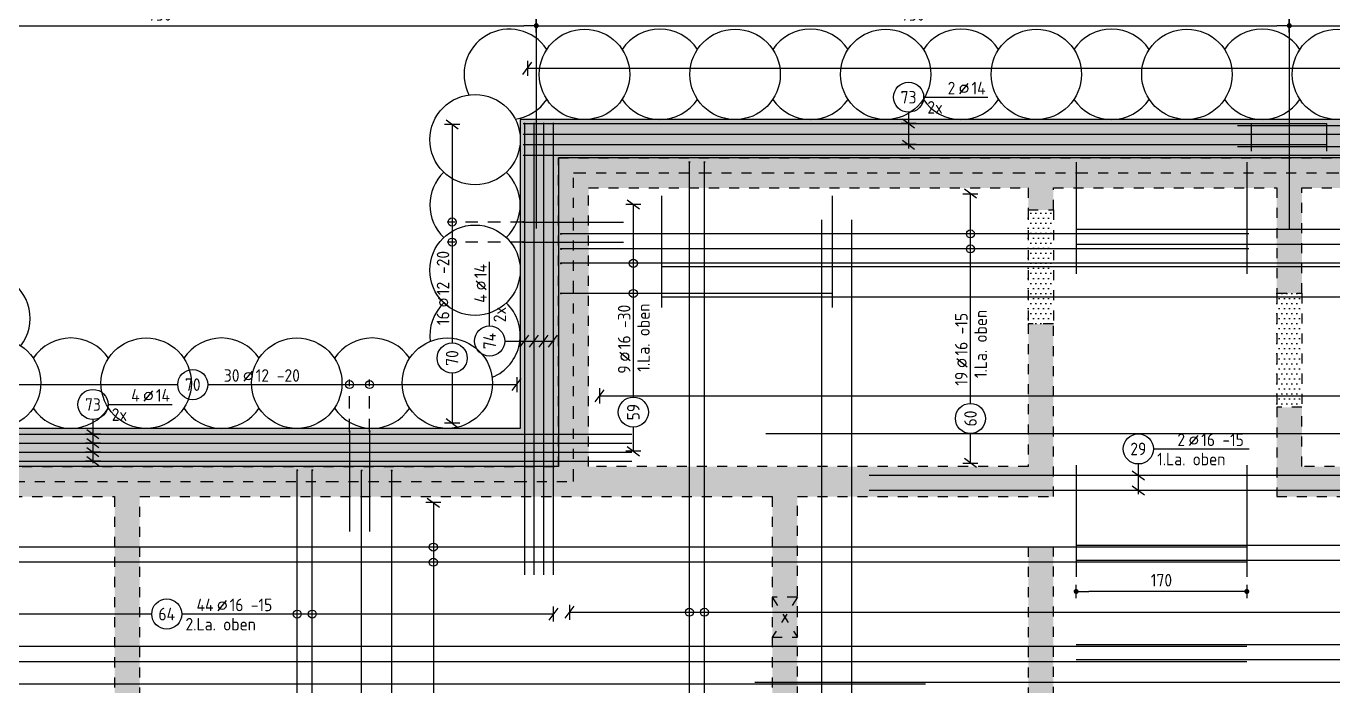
# Model space of a CAD drawing. Extents: x -45 to 98, y -32 to 51.
# Drawn here: x 16.69 to 29.7, y 9.81 to 16.38 of the extents above; entities that cross this region are included whole.
import ezdxf
from ezdxf.enums import TextEntityAlignment as Align

# ---------------------------------------------------------------- set-up
doc = ezdxf.new("R2010")
doc.units = 0
doc.header["$LTSCALE"] = 0.5
for name, pattern in [('AUSGEZOGEN', [1000.01, 1000, 0.01]), ('DIVIDE2', [0.625, 0.25, -0.125, 0, -0.125, 0, -0.125]), ('DOT', [0.175, 0.05, -0.125]), ('PUNKT', [0.175, 0.05, -0.125]), ('VERDECKT', [0.375, 0.25, -0.125])]:
    doc.linetypes.add(name, pattern=pattern)
for name, color, linetype in [('2.UG', 7, 'Continuous'), ('ACHSEN', 7, 'Continuous'), ('AFB', 7, 'Continuous'), ('BETON', 7, 'Continuous'), ('Brüstung 2.UG', 7, 'Continuous'), ('grau_mittel', 7, 'Continuous'), ('MASSE', 7, 'Continuous'), ('OBJEKT', 7, 'Continuous'), ('RND', 7, 'Continuous'), ('SCHRAFF', 7, 'Continuous'), ('WD', 7, 'Continuous')]:
    doc.layers.add(name, color=color, linetype=linetype)
doc.layers.add('NOPLOT', color=7, linetype='Continuous', plot=False)
doc.layers.add('Verbau', color=7, linetype='Continuous', plot=False)
doc.styles.add('txt', font='isocp.shx')
doc.dimstyles.new('DOT_I', dxfattribs={"dimscale": 0.5, "dimtxt": 0.25, "dimasz": 0.25, "dimexe": 0.1, "dimexo": 0.3, "dimgap": 0.1, "dimtad": 1, "dimdec": 3, "dimzin": 3, "dimtxsty": 'txt', "dimblk": 'DOT', "dimblk1": 'DOT', "dimblk2": 'DOT', "dimsah": 1, "dimcen": 0.1, "dimse1": 1, "dimse2": 1, "dimazin": 0, "dimtfac": 1, "dimtdec": 4, "dimtix": 1, "dimtmove": 2, "dimatfit": 3, "dimfxl": 0, "dimtvp": 1, "dimtolj": 1, "dimtzin": 0, "dimarcsym": 0})
pattern_1 = [(0, (-77.654074, 474.12091), (0.025, 0.05), [0, -0.05])]
pattern_2 = [(0, (-1.49329, -23.60151), (0.0396875, 0.079375), [0, -0.079375])]

# ---------------------------------------------------------------- blocks, each defined once
blk = doc.blocks.new('lei_gre')
at = {"layer": 'RND', "color": 7, "linetype": 'Continuous'}
for p, q in [((-0.09, -0.12), (0.09, 0.12)), ((0, 0.15), (0, -0.15))]:
    blk.add_line(p, q, dxfattribs=at)
blk = doc.blocks.new('RND_LEI')
at = {"layer": 'RND', "color": 7, "linetype": 'Continuous'}
blk.add_line((1.022, 0.066), (1.19, 0.27), dxfattribs=at)
for centre, radius in [((0, 0), 0.3), ((1.106, 0.168), 0.075)]:
    blk.add_circle(centre, radius, dxfattribs=at)
at = {"layer": 'RND', "color": 7, "linetype": 'Continuous', "style": 'txt'}
blk.add_attdef('ANZ', text='', height=0.25, dxfattribs=at).set_placement((0.931, 0.057), align=Align.RIGHT)
for tag, p in [('DUM', (1.253, 0.057)), ('ABSTD', (1.674, 0.057)), ('POSTXT', (0.374, -0.327))]:
    blk.add_attdef(tag, p, '', height=0.25, dxfattribs=at)
blk.add_attdef('POSL', text='', height=0.25, dxfattribs=at).set_placement((0, 0), align=Align.MIDDLE)
blk = doc.blocks.new('DOT')
at = {"layer": 'MASSE', "color": 7, "linetype": 'Continuous'}
for p, q in [((0, 0), (-1, 0)), ((0, 0.54), (0, -0.54))]:
    blk.add_line(p, q, dxfattribs=at)
at = {"layer": 'MASSE', "color": 7, "linetype": 'Continuous', "const_width": 0.2}
blk.add_lwpolyline([(-0.1, 0, 1), (0.1, 0, 1)], format="xyb", close=True, dxfattribs=at)
blk = doc.blocks.new('*D51')
at = {"layer": 'Defpoints', "color": 0, "linetype": 'AUSGEZOGEN', "transparency": 16777216}
for p in [(27.147, 10.753), (27.147, 10.753), (28.847, 10.753)]:
    blk.add_point(p, dxfattribs=at)
at = {"layer": 'MASSE', "color": 0, "linetype": 'AUSGEZOGEN', "lineweight": -2, "transparency": 16777216}
blk.add_line((28.722, 10.753), (27.272, 10.753), dxfattribs=at)
at = {"layer": 'MASSE', "color": 0, "linetype": 'AUSGEZOGEN', "lineweight": -2, "transparency": 16777216, "xscale": 0.125, "yscale": 0.125, "zscale": 0.125, "rotation": 180}
blk.add_blockref('DOT', (27.147, 10.753), dxfattribs=at)
at = {"layer": 'MASSE', "color": 0, "linetype": 'AUSGEZOGEN', "lineweight": -2, "transparency": 16777216, "xscale": 0.125, "yscale": 0.125, "zscale": 0.125}
blk.add_blockref('DOT', (28.847, 10.753), dxfattribs=at)
at = {"layer": 'MASSE', "color": 0, "linetype": 'AUSGEZOGEN', "transparency": 16777216, "insert": (27.997, 10.865), "char_height": 0.125, "attachment_point": 5, "style": 'txt'}
blk.add_mtext('\\A1;170', dxfattribs=at)
blk = doc.blocks.new('*D60')
at = {"layer": 'Defpoints', "color": 0, "linetype": 'AUSGEZOGEN', "transparency": 16777216}
for p in [(14.27, 16.387), (21.77, 16.387), (21.77, 16.387)]:
    blk.add_point(p, dxfattribs=at)
at = {"layer": 'MASSE', "color": 0, "linetype": 'AUSGEZOGEN', "lineweight": -2, "transparency": 16777216}
blk.add_line((14.395, 16.387), (21.645, 16.387), dxfattribs=at)
at = {"layer": 'MASSE', "color": 0, "linetype": 'AUSGEZOGEN', "lineweight": -2, "transparency": 16777216, "xscale": 0.125, "yscale": 0.125, "zscale": 0.125, "rotation": 180}
blk.add_blockref('DOT', (14.27, 16.387), dxfattribs=at)
at = {"layer": 'MASSE', "color": 0, "linetype": 'AUSGEZOGEN', "lineweight": -2, "transparency": 16777216, "xscale": 0.125, "yscale": 0.125, "zscale": 0.125}
blk.add_blockref('DOT', (21.77, 16.387), dxfattribs=at)
at = {"layer": 'MASSE', "color": 0, "linetype": 'AUSGEZOGEN', "transparency": 16777216, "insert": (18.02, 16.499), "char_height": 0.125, "attachment_point": 5, "style": 'txt'}
blk.add_mtext('\\A1;750', dxfattribs=at)
blk = doc.blocks.new('*D61')
at = {"layer": 'Defpoints', "color": 0, "linetype": 'AUSGEZOGEN', "transparency": 16777216}
for p in [(21.77, 16.387), (29.27, 16.387), (29.27, 16.387)]:
    blk.add_point(p, dxfattribs=at)
at = {"layer": 'MASSE', "color": 0, "linetype": 'AUSGEZOGEN', "lineweight": -2, "transparency": 16777216}
blk.add_line((21.895, 16.387), (29.145, 16.387), dxfattribs=at)
at = {"layer": 'MASSE', "color": 0, "linetype": 'AUSGEZOGEN', "lineweight": -2, "transparency": 16777216, "xscale": 0.125, "yscale": 0.125, "zscale": 0.125, "rotation": 180}
blk.add_blockref('DOT', (21.77, 16.387), dxfattribs=at)
at = {"layer": 'MASSE', "color": 0, "linetype": 'AUSGEZOGEN', "lineweight": -2, "transparency": 16777216, "xscale": 0.125, "yscale": 0.125, "zscale": 0.125}
blk.add_blockref('DOT', (29.27, 16.387), dxfattribs=at)
at = {"layer": 'MASSE', "color": 0, "linetype": 'AUSGEZOGEN', "transparency": 16777216, "insert": (25.52, 16.499), "char_height": 0.125, "attachment_point": 5, "style": 'txt'}
blk.add_mtext('\\A1;750', dxfattribs=at)
blk = doc.blocks.new('*D62')
at = {"layer": 'Defpoints', "color": 0, "linetype": 'AUSGEZOGEN', "transparency": 16777216}
for p in [(29.27, 16.387), (36.77, 16.387), (36.77, 16.387)]:
    blk.add_point(p, dxfattribs=at)
at = {"layer": 'MASSE', "color": 0, "linetype": 'AUSGEZOGEN', "lineweight": -2, "transparency": 16777216}
blk.add_line((29.395, 16.387), (36.645, 16.387), dxfattribs=at)
at = {"layer": 'MASSE', "color": 0, "linetype": 'AUSGEZOGEN', "lineweight": -2, "transparency": 16777216, "xscale": 0.125, "yscale": 0.125, "zscale": 0.125, "rotation": 180}
blk.add_blockref('DOT', (29.27, 16.387), dxfattribs=at)
at = {"layer": 'MASSE', "color": 0, "linetype": 'AUSGEZOGEN', "lineweight": -2, "transparency": 16777216, "xscale": 0.125, "yscale": 0.125, "zscale": 0.125}
blk.add_blockref('DOT', (36.77, 16.387), dxfattribs=at)
at = {"layer": 'MASSE', "color": 0, "linetype": 'AUSGEZOGEN', "transparency": 16777216, "insert": (33.02, 16.499), "char_height": 0.125, "attachment_point": 5, "style": 'txt'}
blk.add_mtext('\\A1;750', dxfattribs=at)

msp = doc.modelspace()

# ---------------------------------------------------------------- hatches: boundary and pattern name
at = {"layer": 'Brüstung 2.UG', "linetype": 'DOT'}
h = msp.add_hatch(dxfattribs=at)
h.set_pattern_fill('DOTS', color=102, scale=0.8, double=1)
h.set_pattern_definition(pattern_1)
h.paths.add_polyline_path([(26.9202, 14.552), (26.6702, 14.552), (26.6702, 13.417), (26.9202, 13.417)])
h = msp.add_hatch(dxfattribs=at)
h.set_pattern_fill('DOTS', color=102, scale=0.8, double=1)
h.set_pattern_definition(pattern_1)
h.paths.add_polyline_path([(29.1452, 12.587), (29.3952, 12.587), (29.3952, 13.722), (29.1452, 13.722)])
at = {"layer": 'grau_mittel'}
msp.add_hatch(color=61, dxfattribs=at).paths.add_polyline_path([(21.6102, 15.452), (21.6102, 12.377), (15.8302, 12.377), (15.8302, 13.877), (7.3802, 13.877), (7.3802, 13.657), (15.4502, 13.657), (15.4502, 11.997), (21.9902, 11.997), (21.9902, 15.072), (40.1702, 15.072), (40.1702, 3.272), (40.5502, 3.272), (40.5502, 15.452)])
at = {"layer": 'SCHRAFF', "linetype": 'AUSGEZOGEN'}
h = msp.add_hatch(dxfattribs=at)
h.set_pattern_fill('DOTS', scale=0.05, double=1)
h.set_pattern_definition(pattern_2)
h.paths.add_polyline_path([(38.2202, 11.997), (38.2202, 14.772), (39.8702, 14.772), (39.8702, 11.997)], flags=16)
h.paths.add_polyline_path([(4.1702, 1.3845), (4.4702, 1.3845), (4.4702, 2.972), (7.8952, 2.972), (7.8952, 1.3845), (8.1452, 1.3845), (8.1452, 3.947), (7.8952, 3.947), (7.8952, 3.272), (4.4702, 3.272), (4.4702, 10.757), (7.8952, 10.757), (7.8952, 9.682), (8.1452, 9.682), (8.1452, 11.697), (8.8102, 11.697), (8.8102, 11.997), (7.6802, 11.997), (7.6802, 13.357), (15.1502, 13.357), (15.1502, 11.997), (14.9502, 11.997), (14.9502, 11.697), (17.5702, 11.697), (17.5702, 8.697), (17.8202, 8.697), (17.8202, 11.697), (24.1202, 11.697), (24.1202, 8.707), (24.3702, 8.707), (24.3702, 11.697), (26.9202, 11.697), (26.9202, 13.417), (26.6702, 13.417), (26.6702, 11.997), (22.2902, 11.997), (22.2902, 14.772), (26.6702, 14.772), (26.6702, 14.552), (26.9202, 14.552), (26.9202, 14.772), (29.1452, 14.772), (29.1452, 13.722), (29.3952, 13.722), (29.3952, 14.772), (37.9202, 14.772), (37.9202, 11.997), (29.3952, 11.997), (29.3952, 12.587), (29.1452, 12.587), (29.1452, 11.697), (31.6452, 11.697), (31.6452, 11.512), (31.8952, 11.512), (31.8952, 11.697), (39.8702, 11.697), (39.8702, 3.272), (31.8952, 3.272), (31.8952, 8.422), (31.6452, 8.422), (31.6452, 3.272), (29.3952, 3.272), (29.3952, 3.722), (29.1452, 3.722), (29.1452, 1.3845), (29.3952, 1.3845), (29.3952, 2.972), (36.6452, 2.972), (36.6452, 1.3845), (36.8952, 1.3845), (36.8952, 2.972), (39.1452, 2.972), (39.1452, 1.3845), (39.3952, 1.3845), (39.3952, 2.972), (42.8702, 2.972), (42.8702, 1.3845), (43.1702, 1.3845), (43.1702, 3.272), (40.1702, 3.272), (40.1702, 15.072), (21.9902, 15.072), (21.9902, 11.997), (15.4502, 11.997), (15.4502, 13.657), (7.3802, 13.657), (7.3802, 11.057), (4.1702, 11.057)])
h = msp.add_hatch(dxfattribs=at)
h.set_pattern_fill('DOTS', scale=0.05, double=1)
h.set_pattern_definition(pattern_2)
h.paths.add_polyline_path([(26.9202, 11.197), (26.6702, 11.197), (26.6702, 7.702), (26.9202, 7.702)])
h.paths.add_polyline_path([(21.6002, 7.172), (20.3402, 7.172), (20.3402, 6.872), (21.6002, 6.872)])
h.paths.add_polyline_path([(24.5652, 7.172), (24.3702, 7.172), (24.3702, 8.207), (24.1202, 8.207), (24.1202, 7.172), (23.6102, 7.172), (23.6102, 6.872), (24.5652, 6.872)])
h.paths.add_polyline_path([(26.8253, 7.172), (25.5752, 7.172), (25.5752, 6.872), (26.2406, 6.872)])
h.paths.add_polyline_path([(26.9202, 7.172), (26.8253, 7.172), (26.2406, 6.872), (26.6202, 6.872), (26.6202, 6.477), (26.9202, 6.477)])
h.paths.add_polyline_path([(26.9202, 5.0231), (26.9202, 5.342), (26.6202, 5.342), (26.6202, 5.032), (26.0452, 5.032), (26.0452, 4.732), (26.6202, 4.732), (26.6202, 4.6965)])
h.paths.add_polyline_path([(26.6202, 1.3845), (26.9202, 1.3845), (26.9202, 5.0231), (26.6202, 4.6965), (26.6202, 3.272), (25.3119, 3.272), (25.0363, 2.972), (26.6202, 2.972)])

# ---------------------------------------------------------------- linework, layer by layer
at = {"layer": '2.UG', "color": 7, "linetype": 'DOT'}
for p, q in [((22.2902, 11.997), (22.2902, 14.772)), ((22.2902, 14.772), (26.6702, 14.772)), ((26.6702, 14.772), (26.6702, 14.552)), ((26.9202, 14.552), (26.9202, 14.772)), ((26.9202, 14.772), (29.1452, 14.772)), ((29.1452, 14.772), (29.1452, 13.722)), ((29.3952, 13.722), (29.3952, 14.772)), ((29.3952, 14.772), (37.9202, 14.772)), ((26.6702, 14.552), (26.9202, 14.552)), ((29.1452, 13.722), (29.3952, 13.722)), ((26.9202, 13.417), (26.6702, 13.417)), ((26.6702, 13.417), (26.6702, 11.997)), ((26.9202, 11.697), (26.9202, 13.417)), ((29.3952, 12.587), (29.1452, 12.587)), ((29.1452, 12.587), (29.1452, 11.697)), ((29.3952, 11.997), (29.3952, 12.587)), ((26.6702, 11.997), (22.2902, 11.997)), ((37.9202, 11.997), (29.3952, 11.997)), ((14.9502, 11.697), (17.5702, 11.697)), ((17.5702, 11.697), (17.5702, 8.697)), ((17.8202, 8.697), (17.8202, 11.697)), ((17.8202, 11.697), (24.1202, 11.697)), ((24.1202, 11.697), (24.1202, 8.707)), ((24.3702, 8.707), (24.3702, 11.697)), ((24.3702, 11.697), (26.9202, 11.697)), ((29.1452, 11.697), (31.6452, 11.697)), ((26.6702, 11.197), (26.6702, 7.702)), ((26.6702, 11.197), (26.9202, 11.197)), ((26.9202, 7.702), (26.9202, 11.197))]:
    msp.add_line(p, q, dxfattribs=at)
msp.add_lwpolyline([(7.3802, 11.057), (7.3802, 11.057), (7.3802, 13.657), (15.4502, 13.657), (15.4502, 11.997), (21.9902, 11.997), (21.9902, 15.072), (40.1702, 15.072), (40.1702, 3.272), (43.1702, 3.272), (43.1702, 1.3845)], dxfattribs=at)
at = {"layer": 'ACHSEN', "color": 140, "linetype": 'AUSGEZOGEN'}
for p, q in [((21.7702, 16.8341), (21.7702, 14.3681)), ((29.2702, 16.8341), (29.2702, 14.3681))]:
    msp.add_line(p, q, dxfattribs=at)
at = {"layer": 'AFB', "color": 1, "linetype": 'DIVIDE2'}
for p, q in [((22.1402, 11.847), (22.1402, 14.922)), ((22.1402, 14.922), (40.0202, 14.922)), ((15.3002, 11.847), (22.1402, 11.847))]:
    msp.add_line(p, q, dxfattribs=at)
at = {"layer": 'BETON', "color": 6, "linetype": 'AUSGEZOGEN'}
for p, q in [((40.1702, 15.072), (21.9902, 15.072)), ((21.9902, 15.072), (21.9902, 11.997)), ((21.9902, 11.997), (15.4502, 11.997))]:
    msp.add_line(p, q, dxfattribs=at)
at = {"layer": 'Brüstung 2.UG', "color": 102, "linetype": 'DOT'}
for p, q in [((26.6702, 14.552), (26.6702, 13.417)), ((26.9202, 14.552), (26.9202, 13.417)), ((29.1452, 13.722), (29.1452, 12.587)), ((29.3952, 13.722), (29.3952, 12.587))]:
    msp.add_line(p, q, dxfattribs=at)
at = {"layer": 'NOPLOT', "color": 191, "linetype": 'AUSGEZOGEN'}
for p, q in [((28.8906, 15.4136), (28.8906, 15.1388)), ((29.6406, 15.4136), (29.6406, 15.1388)), ((27.1466, 15.028), (27.1466, 13.9172)), ((28.8466, 15.028), (28.8466, 13.9172)), ((23.0164, 14.6926), (23.0164, 13.5817)), ((24.7164, 14.6926), (24.7164, 13.5817)), ((24.056, 14.0256), (35.6739, 14.0256)), ((24.056, 12.3256), (35.6739, 12.3256)), ((27.1466, 12.0106), (27.1466, 10.8997)), ((28.8466, 12.0106), (28.8466, 10.8997))]:
    msp.add_line(p, q, dxfattribs=at)
at = {"layer": 'OBJEKT', "color": 7, "linetype": 'AUSGEZOGEN'}
for p, q in [((40.5502, 15.452), (21.6102, 15.452)), ((21.6102, 15.452), (21.6102, 12.377)), ((21.6102, 12.377), (15.8302, 12.377))]:
    msp.add_line(p, q, dxfattribs=at)
at = {"layer": 'RND', "color": 7, "linetype": 'AUSGEZOGEN'}
for p, q in [((21.6815, 15.9623), (32.1959, 15.9623)), ((25.6283, 15.6746), (26.2683, 15.6746)), ((20.9321, 15.4046), (20.9321, 13.2272)), ((26.0945, 12.6255), (26.0945, 14.7137)), ((22.7365, 14.6067), (22.7365, 12.6889)), ((21.3053, 13.3965), (21.3053, 14.0365)), ((20.9321, 12.9272), (20.9321, 12.4288)), ((15.8593, 12.8126), (18.1987, 12.8126)), ((18.4987, 12.8126), (21.5748, 12.8126)), ((22.4011, 12.7011), (33.3831, 12.7011)), ((17.5042, 12.6148), (18.1442, 12.6148)), ((22.7365, 12.3889), (22.7365, 12.1501)), ((26.0945, 12.0311), (26.0945, 12.3255)), ((27.9165, 12.1722), (28.8697, 12.1722)), ((20.7446, 11.6379), (20.7446, 8.5219)), ((22.1019, 10.5463), (36.3875, 10.5463)), ((17.9394, 10.528), (15.5204, 10.528)), ((21.941, 10.528), (18.2394, 10.528))]:
    msp.add_line(p, q, dxfattribs=at)
at = {"layer": 'RND', "color": 102, "linetype": 'AUSGEZOGEN'}
for p, q in [((25.4783, 15.5246), (25.4783, 15.1643)), ((21.4553, 13.2465), (21.9465, 13.2465)), ((17.3542, 12.4648), (17.3542, 12.0303)), ((27.7665, 12.0222), (27.7665, 11.7219))]:
    msp.add_line(p, q, dxfattribs=at)
at = {"layer": 'RND', "color": 102, "linetype": 'VERDECKT'}
for p, q in [((21.6386, 14.4319), (20.8821, 14.4319)), ((21.6386, 14.2319), (20.8821, 14.2319)), ((19.9098, 12.3486), (19.9098, 12.8626)), ((20.1098, 12.3486), (20.1098, 12.8626))]:
    msp.add_line(p, q, dxfattribs=at)
at = {"layer": 'RND', "color": 1, "linetype": 'AUSGEZOGEN'}
for points in [[(21.6406, 15.4136), (29.6406, 15.4136)], [(21.6406, 15.4136), (29.6406, 15.4136)], [(21.6406, 15.4136), (29.6406, 15.4136)], [(21.6406, 15.4136), (29.6406, 15.4136)], [(21.652, 15.4198), (21.652, 10.9198)], [(21.7472, 15.4198), (21.7472, 10.9198)], [(21.8423, 15.4198), (21.8423, 10.9198)], [(21.9375, 15.4198), (21.9375, 10.9198)], [(28.7534, 15.3941), (40.5034, 15.3941)], [(28.7534, 15.3941), (40.5034, 15.3941)], [(28.7534, 15.3941), (40.5034, 15.3941)], [(28.7534, 15.3941), (40.5034, 15.3941)], [(21.6406, 15.3079), (33.3906, 15.3079)], [(21.6406, 15.2022), (29.6406, 15.2022)], [(28.7534, 15.1827), (40.5034, 15.1827)], [(21.6406, 15.0965), (33.3906, 15.0965)], [(23.2954, 7.5278), (23.2954, 15.0278)], [(23.4454, 7.5278), (23.4454, 15.0278)], [(24.6143, 6.9039), (24.6143, 14.4539)], [(24.9143, 6.9039), (24.9143, 14.4539)], [(21.6386, 14.4319), (22.6386, 14.4319)], [(39.1466, 14.3577), (27.1466, 14.3577)], [(21.6386, 14.2319), (22.6386, 14.2319)], [(28.8664, 14.3136), (22.0164, 14.3136)], [(39.1466, 14.2077), (27.1466, 14.2077)], [(28.8664, 14.1636), (22.0164, 14.1636)], [(24.7164, 14.0206), (22.0164, 14.0206)], [(35.0164, 13.9844), (23.0164, 13.9844)], [(24.7164, 13.7206), (22.0164, 13.7206)], [(35.0164, 13.6844), (23.0164, 13.6844)], [(14.7202, 12.3205), (22.7202, 12.3205)], [(19.9098, 12.3486), (19.9098, 11.3486)], [(20.1098, 12.3486), (20.1098, 11.3486)], [(14.7202, 12.2306), (22.7202, 12.2306)], [(14.7202, 12.1408), (22.7202, 12.1408)], [(14.7202, 12.0509), (22.7202, 12.0509)], [(19.3887, 7.5099), (19.3887, 11.9599)], [(19.5387, 7.5099), (19.5387, 11.9599)], [(20.0298, 6.9039), (20.0298, 11.9563)], [(20.3298, 6.9039), (20.3298, 11.9563)], [(31.0363, 11.9087), (25.0863, 11.9087)], [(31.0363, 11.7587), (25.0863, 11.7587)], [(28.8466, 11.1941), (14.8466, 11.1941)], [(28.8466, 11.1941), (14.8466, 11.1941)], [(39.1466, 11.2117), (27.1466, 11.2117)], [(28.8466, 11.0441), (14.8466, 11.0441)], [(28.8466, 11.0441), (14.8466, 11.0441)], [(39.1466, 11.0617), (27.1466, 11.0617)], [(28.8466, 10.2037), (14.8466, 10.2037)], [(28.8466, 10.2037), (14.8466, 10.2037)], [(39.1466, 10.2214), (27.1466, 10.2214)], [(28.8466, 10.0537), (14.8466, 10.0537)], [(28.8466, 10.0537), (14.8466, 10.0537)], [(39.1466, 10.0714), (27.1466, 10.0714)], [(25.6466, 9.8287), (11.6466, 9.8287)], [(25.6466, 9.8287), (11.6466, 9.8287)], [(25.6466, 9.8287), (11.6466, 9.8287)], [(25.6466, 9.8287), (11.6466, 9.8287)], [(35.9466, 9.8464), (23.9466, 9.8464)]]:
    msp.add_lwpolyline(points, dxfattribs=at)
at = {"layer": 'RND', "color": 7, "linetype": 'AUSGEZOGEN', "const_width": 0.01}
for points in [[(23.2904, 15.0278, 1), (23.3004, 15.0278, 1)], [(23.4404, 15.0278, 1), (23.4504, 15.0278, 1)], [(21.6386, 14.4369, -1), (21.6386, 14.4269, -1)], [(22.0114, 14.3136, 1), (22.0214, 14.3136, 1)], [(21.6386, 14.2369, -1), (21.6386, 14.2269, -1)], [(22.0114, 14.1636, 1), (22.0214, 14.1636, 1)], [(22.0114, 14.0206, 1), (22.0214, 14.0206, 1)], [(22.0114, 13.7206, 1), (22.0214, 13.7206, 1)], [(19.9048, 12.3486, 1), (19.9148, 12.3486, 1)], [(20.1048, 12.3486, 1), (20.1148, 12.3486, 1)], [(19.3837, 11.9599, 1), (19.3937, 11.9599, 1)], [(19.5337, 11.9599, 1), (19.5437, 11.9599, 1)], [(20.0248, 11.9563, 1), (20.0348, 11.9563, 1)], [(20.3248, 11.9563, 1), (20.3348, 11.9563, 1)]]:
    msp.add_lwpolyline(points, format="xyb", close=True, dxfattribs=at)
at = {"layer": 'RND', "color": 7, "linetype": 'AUSGEZOGEN'}
for centre in [(20.9321, 14.4319), (26.0945, 14.3136), (20.9321, 14.2319), (26.0945, 14.1636), (22.7365, 14.0206), (22.7365, 13.7206), (19.9098, 12.8126), (20.1098, 12.8126), (20.7446, 11.1941), (20.7446, 11.0441), (19.3887, 10.528), (19.5387, 10.528), (23.2954, 10.5463), (23.4454, 10.5463)]:
    msp.add_circle(centre, 0.04, dxfattribs=at)
at = {"layer": 'Verbau', "color": 171}
for centre in [(22.2502, 15.902), (23.7502, 15.902), (25.2502, 15.902), (26.7502, 15.902), (28.2502, 15.902), (29.7502, 15.902), (21.1602, 15.252), (21.1602, 13.952), (16.3843, 12.827), (17.8843, 12.827), (19.3843, 12.827), (20.8843, 12.827)]:
    msp.add_circle(centre, 0.45, dxfattribs=at)
for centre, start, end in [((21.5002, 15.902), 33.55731, 206.98016), ((23.0002, 15.902), 33.55731, 146.44269), ((24.5002, 15.902), 33.55731, 146.44269), ((26.0002, 15.902), 33.55731, 146.44269), ((27.5002, 15.902), 33.55731, 146.44269), ((29.0002, 15.902), 33.55731, 146.44269), ((21.5002, 15.902), 277.79379, 326.44269), ((23.0002, 15.902), 213.55731, 326.44269), ((24.5002, 15.902), 213.55731, 326.44269), ((26.0002, 15.902), 213.55731, 326.44269), ((27.5002, 15.902), 213.55731, 326.44269), ((29.0002, 15.902), 213.55731, 326.44269), ((21.1602, 14.602), 133.76174, 226.23826), ((21.1602, 14.602), 313.76174, 46.23826), ((16.2784, 13.472), 322.75058, 61.48965), ((21.1602, 13.302), 133.76174, 187.46453), ((21.1602, 13.302), 292.23446, 46.23826), ((17.1343, 12.827), 33.55731, 146.44269), ((18.6343, 12.827), 33.55731, 146.44269), ((20.1343, 12.827), 33.55731, 146.44269), ((17.1343, 12.827), 213.55731, 326.44269), ((18.6343, 12.827), 213.55731, 326.44269), ((20.1343, 12.827), 213.55731, 326.44269)]:
    msp.add_arc(centre, 0.45, start, end, dxfattribs=at)
at = {"layer": 'WD', "color": 7, "linetype": 'PUNKT'}
for p, q in [((24.1202, 10.697), (24.3702, 10.297)), ((24.3702, 10.697), (24.1202, 10.297))]:
    msp.add_line(p, q, dxfattribs=at)
msp.add_lwpolyline([(24.3702, 10.697), (24.1202, 10.697), (24.1202, 10.297), (24.3702, 10.297)], close=True, dxfattribs=at)

# ---------------------------------------------------------------- block references
at = {"layer": 'RND', "color": 7, "linetype": 'AUSGEZOGEN', "xscale": 0.5, "yscale": 0.5, "zscale": 0.5}
for p in [(21.6815, 15.9623), (21.5748, 12.8126), (22.4011, 12.7011), (22.1019, 10.5463)]:
    msp.add_blockref('lei_gre', p, dxfattribs=at)
for p, values in [((25.4783, 15.6746), {'POSL': '73', 'DUM': '14', 'ANZ': '2', 'POSTXT': '2x'}), ((18.3487, 12.8126), {'POSL': '70', 'DUM': '12', 'ANZ': '30', 'ABSTD': '-20'}), ((17.3542, 12.6148), {'POSL': '73', 'DUM': '14', 'ANZ': '4', 'POSTXT': '2x'}), ((27.7665, 12.1722), {'POSL': '29', 'DUM': '16', 'ANZ': '2', 'ABSTD': '-15', 'POSTXT': '1.La. oben'}), ((18.0894, 10.528), {'POSL': '64', 'DUM': '16', 'ANZ': '44', 'ABSTD': '-15', 'POSTXT': '2.La. oben'})]:
    msp.add_blockref('RND_LEI', p, dxfattribs=at).add_auto_attribs(values)
for p, rotation in [((20.9321, 15.4046), 270), ((26.0945, 14.7137), 90), ((22.7365, 14.6067), 270), ((20.9321, 12.4288), 270), ((22.7365, 12.1501), 270), ((26.0945, 12.0311), 90), ((20.7446, 11.6379), 270), ((21.941, 10.528), 180)]:
    msp.add_blockref('lei_gre', p, dxfattribs=dict(at, rotation=rotation))
at = {"layer": 'RND', "color": 102, "linetype": 'AUSGEZOGEN', "xscale": 0.5, "yscale": 0.5, "zscale": 0.5, "rotation": 270}
for p in [(25.4783, 15.4136), (25.4783, 15.4136), (25.4783, 15.4136), (25.4783, 15.4136), (25.4783, 15.2022), (17.3542, 12.3205), (17.3542, 12.2306), (17.3542, 12.1408), (17.3542, 12.0509), (27.7665, 11.9087), (27.7665, 11.7587)]:
    msp.add_blockref('lei_gre', p, dxfattribs=at)
at = {"layer": 'RND', "color": 7, "linetype": 'AUSGEZOGEN', "xscale": 0.5, "yscale": 0.5, "zscale": 0.5, "rotation": 90}
for p, values in [((20.9321, 13.0772), {'POSL': '70', 'DUM': '12', 'ANZ': '16', 'ABSTD': '-20'}), ((21.3053, 13.2465), {'POSL': '74', 'DUM': '14', 'ANZ': '4', 'POSTXT': '2x'}), ((22.7365, 12.5389), {'POSL': '59', 'DUM': '16', 'ANZ': '9', 'ABSTD': '-30', 'POSTXT': '   1.La. oben'}), ((26.0945, 12.4755), {'POSL': '60', 'DUM': '16', 'ANZ': '19', 'ABSTD': '-15', 'POSTXT': '   1.La. oben'})]:
    msp.add_blockref('RND_LEI', p, dxfattribs=at).add_auto_attribs(values)
at = {"layer": 'RND', "color": 102, "linetype": 'AUSGEZOGEN', "xscale": 0.5, "yscale": 0.5, "zscale": 0.5}
for p in [(21.652, 13.2465), (21.7472, 13.2465), (21.8423, 13.2465), (21.9375, 13.2465)]:
    msp.add_blockref('lei_gre', p, dxfattribs=at)

# ---------------------------------------------------------------- dimensions: what is measured, and where the dimension line sits
at = {"layer": 'MASSE', "color": 7, "linetype": 'AUSGEZOGEN'}
for base, p1, p2, picture, middle in [((21.7702, 16.3868), (14.2702, 16.3868), (21.7702, 16.3868), '*D60', (18.0202, 16.4993)), ((29.2702, 16.3868), (21.7702, 16.3868), (29.2702, 16.3868), '*D61', (25.5202, 16.4993)), ((36.7702, 16.3868), (29.2702, 16.3868), (36.7702, 16.3868), '*D62', (33.0202, 16.4993)), ((27.1466, 10.753), (28.8466, 10.753), (27.1466, 10.753), '*D51', (27.9966, 10.8655))]:
    dim = msp.add_linear_dim(base=base, p1=p1, p2=p2, dimstyle='DOT_I', override={"dimdec": 0, "dimlfac": 100}, dxfattribs=at)
    dim.commit()
    dim.dimension.update_dxf_attribs({"geometry": picture, "text_midpoint": middle})

doc.saveas('drawing.dxf')
